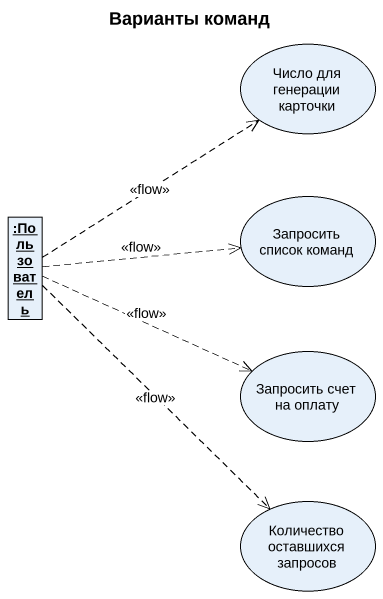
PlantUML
@startuml
title Варианты команд
allowmixing
hide circle
hide empty members
usecase "Число для генерации карточки" as Число_для_генерации_карточки
object ":Пользователь" as Пользователь
usecase "Запросить список команд" as Запросить_список_команд
usecase "Запросить счет на оплату" as Запросить_счет_на_оплату
usecase "Количество оставшихся запросов" as Количество_оставшихся
Пользователь .up.> Число_для_генерации_карточки : <<flow>>
Пользователь .right.> Запросить_список_команд : <<flow>>
Пользователь .right.> Запросить_счет_на_оплату : <<flow>>
Пользователь ..> Количество_оставшихся : <<flow>>
@enduml
